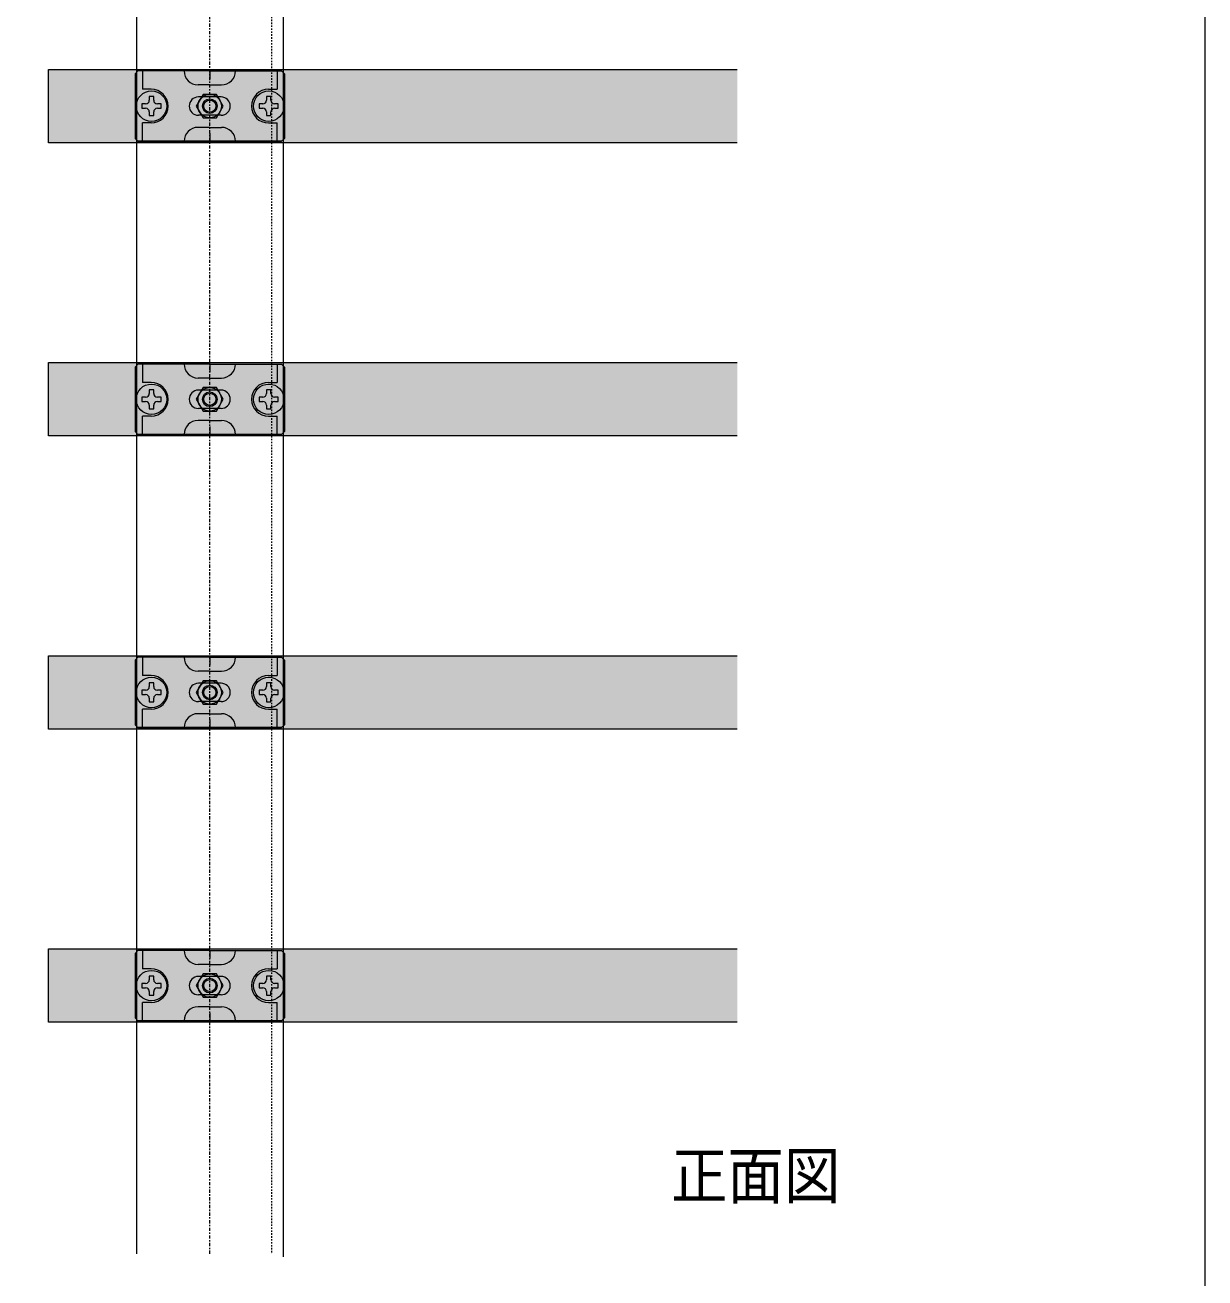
# Model space of a CAD drawing. Units: millimetres, scale not verified. Extents: x -1200 to 1200, y -500 to 500.
# Drawn here: x 1018.1 to 1098.6, y -10.9 to 74.5 of the extents above; entities that cross this region are included whole.
import ezdxf
from ezdxf.enums import TextEntityAlignment as Align

# ---------------------------------------------------------------- set-up
doc = ezdxf.new("R2010")
doc.units = ezdxf.units.MM
doc.header["$LTSCALE"] = 1.1
doc.linetypes.add('CHAIN1', pattern=[8, 5, -1, 1, -1])
doc.linetypes.add('DASHED1', pattern=[1.8, 1.2, -0.6])
for name, color, linetype, lineweight in [('0-0_一般', 7, 'Continuous', 9), ('0-4_ルーバー', 7, 'Continuous', 9), ('0-7_ストリンガー', 7, 'Continuous', 9), ('0-8_背面金物', 7, 'Continuous', 9)]:
    doc.layers.add(name, color=color, linetype=linetype, lineweight=lineweight)
doc.layers.add('0-6_ハッチング', color=254, linetype='Continuous')
doc.styles.add('ＭＳ ゴシック', font='')
doc.styles.get('ＭＳ ゴシック').set_extended_font_data('MS Gothic')

# ---------------------------------------------------------------- blocks, each defined once
blk = doc.blocks.new('シンボル-27')
at = {"layer": '0-7_ストリンガー'}
for p, q in [((-125, 1650), (-125, -1895)), ((125, 1650), (-125, 1650)), ((125, 1650), (125, -1900))]:
    blk.add_line(p, q, dxfattribs=at)
at = {"layer": '0-7_ストリンガー', "linetype": 'CHAIN1'}
blk.add_line((0, -1895), (0, 1650), dxfattribs=at)
at = {"layer": '0-7_ストリンガー', "linetype": 'DASHED1'}
blk.add_line((105, 1650), (105, -1895), dxfattribs=at)
blk = doc.blocks.new('グループ-904-1')
at = {"layer": '0-8_背面金物'}
for p, q in [((141894.89, 177534.86), (141889.89, 177529.86)), ((142017.39, 177534.86), (141894.89, 177534.86)), ((141902.39, 177534.86), (141902.39, 177503.61)), ((142017.39, 177534.86), (142139.89, 177534.86)), ((142017.39, 177534.86), (142017.39, 177521.11)), ((142132.39, 177534.86), (142132.39, 177503.61)), ((142139.89, 177534.86), (142144.89, 177529.86)), ((141889.89, 177529.86), (141889.89, 177419.86)), ((142017.39, 177511.11), (141997.39, 177511.11)), ((142017.39, 177511.11), (142037.39, 177511.11)), ((142144.89, 177529.86), (142144.89, 177419.86)), ((141917.39, 177503.61), (141902.39, 177503.61)), ((142036.77, 177490.49), (141998.02, 177490.49)), ((142117.39, 177503.61), (142132.39, 177503.61)), ((141917.39, 177446.11), (141902.39, 177446.11)), ((141902.39, 177414.86), (141902.39, 177446.11)), ((142036.77, 177459.24), (141998.02, 177459.24)), ((142117.39, 177446.11), (142132.39, 177446.11)), ((142132.39, 177414.86), (142132.39, 177446.11)), ((142017.39, 177438.61), (141997.39, 177438.61)), ((142017.39, 177438.61), (142037.39, 177438.61)), ((142017.39, 177428.61), (142017.39, 177414.86)), ((141889.89, 177419.86), (141894.89, 177414.86)), ((141894.89, 177414.86), (142017.39, 177414.86)), ((142139.89, 177414.86), (142017.39, 177414.86)), ((142144.89, 177419.86), (142139.89, 177414.86))]:
    blk.add_line(p, q, dxfattribs=at)
for points in [[(142017.39, 177414.86), (141894.89, 177414.86), (141889.89, 177419.86)], [(142017.39, 177414.86), (142139.89, 177414.86), (142144.89, 177419.86)]]:
    blk.add_lwpolyline(points, dxfattribs=at)
for centre, radius, start, end in [((141997.39, 177534.86), 23.75, 180, 270), ((142037.39, 177534.86), 23.75, 270, 0), ((141917.39, 177474.86), 28.75, 0, 90), ((141998.02, 177474.86), 15.62, 90, 270), ((142036.77, 177474.86), 15.62, 270, 90), ((142117.39, 177474.86), 28.75, 90, 180), ((141917.39, 177474.86), 28.75, 270, 0), ((142117.39, 177474.86), 28.75, 180, 270), ((141997.39, 177414.86), 23.75, 90, 180), ((142037.39, 177414.86), 23.75, 0, 90)]:
    blk.add_arc(centre, radius, start, end, dxfattribs=at)
blk = doc.blocks.new('グループ-905-1')
at = {"layer": '0-8_背面金物'}
for p, q in [((142005.84, 177494.86), (141994.3, 177474.86)), ((142028.94, 177494.86), (142005.84, 177494.86)), ((142040.48, 177474.86), (142028.94, 177494.86)), ((141994.3, 177474.86), (142005.84, 177454.86)), ((142028.94, 177454.86), (142040.48, 177474.86)), ((142005.84, 177454.86), (142028.94, 177454.86))]:
    blk.add_line(p, q, dxfattribs=at)
for radius in [20, 12.5, 10.34]:
    blk.add_circle((142017.39, 177474.86), radius, dxfattribs=at)
blk = doc.blocks.new('グループ-906-1')
at = {"layer": '0-8_背面金物'}
blk.add_line((141907.97, 177478.61), (141901.72, 177478.61), dxfattribs=at)
for points in [[(141921.72, 177484.86), (141921.72, 177491.11), (141914.22, 177491.11), (141914.22, 177484.86)], [(141901.72, 177478.61), (141901.72, 177471.11), (141907.97, 177471.11)], [(141927.97, 177471.11), (141934.22, 177471.11), (141934.22, 177478.61), (141927.97, 177478.61)], [(141914.22, 177464.86), (141914.22, 177458.61), (141921.72, 177458.61), (141921.72, 177464.86)]]:
    blk.add_lwpolyline(points, dxfattribs=at)
blk.add_circle((141917.97, 177474.86), 26, dxfattribs=at)
for centre, start, end in [((141907.97, 177484.86), 270, 0), ((141907.97, 177464.86), 0, 90), ((141927.97, 177484.86), 180, 270), ((141927.97, 177464.86), 90, 180)]:
    blk.add_arc(centre, 6.25, start, end, dxfattribs=at)
blk = doc.blocks.new('グループ-907-1')
at = {"layer": '0-8_背面金物'}
blk.add_line((142107.97, 177478.61), (142101.72, 177478.61), dxfattribs=at)
for points in [[(142121.72, 177484.86), (142121.72, 177491.11), (142114.22, 177491.11), (142114.22, 177484.86)], [(142101.72, 177478.61), (142101.72, 177471.11), (142107.97, 177471.11)], [(142127.97, 177471.11), (142134.22, 177471.11), (142134.22, 177478.61), (142127.97, 177478.61)], [(142114.22, 177464.86), (142114.22, 177458.61), (142121.72, 177458.61), (142121.72, 177464.86)]]:
    blk.add_lwpolyline(points, dxfattribs=at)
blk.add_circle((142117.97, 177474.86), 26, dxfattribs=at)
for centre, start, end in [((142107.97, 177484.86), 270, 0), ((142107.97, 177464.86), 0, 90), ((142127.97, 177484.86), 180, 270), ((142127.97, 177464.86), 90, 180)]:
    blk.add_arc(centre, 6.25, start, end, dxfattribs=at)
blk = doc.blocks.new('グループ-908-1')
at = {"layer": '0-8_背面金物'}
for name in ['グループ-904-1', 'グループ-906-1', 'グループ-905-1', 'グループ-907-1']:
    blk.add_blockref(name, (0, 0), dxfattribs=at)
blk = doc.blocks.new('グループ-919-1')
at = {"layer": '0-8_背面金物'}
blk.add_blockref('グループ-908-1', (0, 0), dxfattribs=at)
blk = doc.blocks.new('グループ-933-1')
at = {"layer": '0-8_背面金物'}
for p, q in [((141894.89, 178034.86), (141889.89, 178029.86)), ((141889.89, 178029.86), (141889.89, 177919.86)), ((142017.39, 178034.86), (141894.89, 178034.86)), ((141902.39, 178034.86), (141902.39, 178003.61)), ((142017.39, 178034.86), (142139.89, 178034.86)), ((142017.39, 178034.86), (142017.39, 178021.11)), ((142132.39, 178034.86), (142132.39, 178003.61)), ((142139.89, 178034.86), (142144.89, 178029.86)), ((142144.89, 178029.86), (142144.89, 177919.86)), ((141917.39, 178003.61), (141902.39, 178003.61)), ((142017.39, 178011.11), (141997.39, 178011.11)), ((142017.39, 178011.11), (142037.39, 178011.11)), ((142117.39, 178003.61), (142132.39, 178003.61)), ((142036.77, 177990.49), (141998.02, 177990.49)), ((142036.77, 177959.24), (141998.02, 177959.24)), ((141917.39, 177946.11), (141902.39, 177946.11)), ((141902.39, 177914.86), (141902.39, 177946.11)), ((142017.39, 177938.61), (141997.39, 177938.61)), ((142017.39, 177938.61), (142037.39, 177938.61)), ((142117.39, 177946.11), (142132.39, 177946.11)), ((142132.39, 177914.86), (142132.39, 177946.11)), ((141889.89, 177919.86), (141894.89, 177914.86)), ((142017.39, 177928.61), (142017.39, 177914.86)), ((142144.89, 177919.86), (142139.89, 177914.86)), ((141894.89, 177914.86), (142017.39, 177914.86)), ((142139.89, 177914.86), (142017.39, 177914.86))]:
    blk.add_line(p, q, dxfattribs=at)
for points in [[(142017.39, 177914.86), (141894.89, 177914.86), (141889.89, 177919.86)], [(142017.39, 177914.86), (142139.89, 177914.86), (142144.89, 177919.86)]]:
    blk.add_lwpolyline(points, dxfattribs=at)
for centre, radius, start, end in [((141997.39, 178034.86), 23.75, 180, 270), ((142037.39, 178034.86), 23.75, 270, 0), ((141917.39, 177974.86), 28.75, 0, 90), ((142117.39, 177974.86), 28.75, 90, 180), ((141998.02, 177974.86), 15.62, 90, 270), ((142036.77, 177974.86), 15.62, 270, 90), ((141917.39, 177974.86), 28.75, 270, 0), ((142117.39, 177974.86), 28.75, 180, 270), ((141997.39, 177914.86), 23.75, 90, 180), ((142037.39, 177914.86), 23.75, 0, 90)]:
    blk.add_arc(centre, radius, start, end, dxfattribs=at)
blk = doc.blocks.new('グループ-934-1')
at = {"layer": '0-8_背面金物'}
for p, q in [((142005.84, 177994.86), (141994.3, 177974.86)), ((142028.94, 177994.86), (142005.84, 177994.86)), ((142040.48, 177974.86), (142028.94, 177994.86)), ((141994.3, 177974.86), (142005.84, 177954.86)), ((142028.94, 177954.86), (142040.48, 177974.86)), ((142005.84, 177954.86), (142028.94, 177954.86))]:
    blk.add_line(p, q, dxfattribs=at)
for radius in [20, 12.5, 10.34]:
    blk.add_circle((142017.39, 177974.86), radius, dxfattribs=at)
blk = doc.blocks.new('グループ-935-1')
at = {"layer": '0-8_背面金物'}
blk.add_line((141907.97, 177978.61), (141901.72, 177978.61), dxfattribs=at)
for points in [[(141921.72, 177984.86), (141921.72, 177991.11), (141914.22, 177991.11), (141914.22, 177984.86)], [(141901.72, 177978.61), (141901.72, 177971.11), (141907.97, 177971.11)], [(141914.22, 177964.86), (141914.22, 177958.61), (141921.72, 177958.61), (141921.72, 177964.86)], [(141927.97, 177971.11), (141934.22, 177971.11), (141934.22, 177978.61), (141927.97, 177978.61)]]:
    blk.add_lwpolyline(points, dxfattribs=at)
blk.add_circle((141917.97, 177974.86), 26, dxfattribs=at)
for centre, start, end in [((141907.97, 177984.86), 270, 0), ((141927.97, 177984.86), 180, 270), ((141907.97, 177964.86), 0, 90), ((141927.97, 177964.86), 90, 180)]:
    blk.add_arc(centre, 6.25, start, end, dxfattribs=at)
blk = doc.blocks.new('グループ-936-1')
at = {"layer": '0-8_背面金物'}
blk.add_line((142107.97, 177978.61), (142101.72, 177978.61), dxfattribs=at)
for points in [[(142121.72, 177984.86), (142121.72, 177991.11), (142114.22, 177991.11), (142114.22, 177984.86)], [(142101.72, 177978.61), (142101.72, 177971.11), (142107.97, 177971.11)], [(142114.22, 177964.86), (142114.22, 177958.61), (142121.72, 177958.61), (142121.72, 177964.86)], [(142127.97, 177971.11), (142134.22, 177971.11), (142134.22, 177978.61), (142127.97, 177978.61)]]:
    blk.add_lwpolyline(points, dxfattribs=at)
blk.add_circle((142117.97, 177974.86), 26, dxfattribs=at)
for centre, start, end in [((142107.97, 177984.86), 270, 0), ((142127.97, 177984.86), 180, 270), ((142107.97, 177964.86), 0, 90), ((142127.97, 177964.86), 90, 180)]:
    blk.add_arc(centre, 6.25, start, end, dxfattribs=at)
blk = doc.blocks.new('グループ-937-1')
at = {"layer": '0-8_背面金物'}
for name in ['グループ-933-1', 'グループ-935-1', 'グループ-934-1', 'グループ-936-1']:
    blk.add_blockref(name, (0, 0), dxfattribs=at)
blk = doc.blocks.new('グループ-948-1')
at = {"layer": '0-8_背面金物'}
blk.add_blockref('グループ-937-1', (0, 0), dxfattribs=at)
blk = doc.blocks.new('グループ-954-1')
at = {"layer": '0-8_背面金物'}
for p, q in [((141894.89, 178534.86), (141889.89, 178529.86)), ((141889.89, 178529.86), (141889.89, 178419.86)), ((142017.39, 178534.86), (141894.89, 178534.86)), ((141902.39, 178534.86), (141902.39, 178503.61)), ((142017.39, 178534.86), (142139.89, 178534.86)), ((142017.39, 178534.86), (142017.39, 178521.11)), ((142132.39, 178534.86), (142132.39, 178503.61)), ((142139.89, 178534.86), (142144.89, 178529.86)), ((142144.89, 178529.86), (142144.89, 178419.86)), ((141917.39, 178503.61), (141902.39, 178503.61)), ((142017.39, 178511.11), (141997.39, 178511.11)), ((142017.39, 178511.11), (142037.39, 178511.11)), ((142117.39, 178503.61), (142132.39, 178503.61)), ((142036.77, 178490.49), (141998.02, 178490.49)), ((142036.77, 178459.24), (141998.02, 178459.24)), ((141917.39, 178446.11), (141902.39, 178446.11)), ((141902.39, 178414.86), (141902.39, 178446.11)), ((142017.39, 178438.61), (141997.39, 178438.61)), ((142017.39, 178438.61), (142037.39, 178438.61)), ((142117.39, 178446.11), (142132.39, 178446.11)), ((142132.39, 178414.86), (142132.39, 178446.11)), ((141889.89, 178419.86), (141894.89, 178414.86)), ((141894.89, 178414.86), (142017.39, 178414.86)), ((142017.39, 178428.61), (142017.39, 178414.86)), ((142139.89, 178414.86), (142017.39, 178414.86)), ((142144.89, 178419.86), (142139.89, 178414.86))]:
    blk.add_line(p, q, dxfattribs=at)
for points in [[(142017.39, 178414.86), (141894.89, 178414.86), (141889.89, 178419.86)], [(142017.39, 178414.86), (142139.89, 178414.86), (142144.89, 178419.86)]]:
    blk.add_lwpolyline(points, dxfattribs=at)
for centre, radius, start, end in [((141997.39, 178534.86), 23.75, 180, 270), ((142037.39, 178534.86), 23.75, 270, 0), ((141917.39, 178474.86), 28.75, 0, 90), ((142117.39, 178474.86), 28.75, 90, 180), ((141917.39, 178474.86), 28.75, 270, 0), ((141998.02, 178474.86), 15.62, 90, 270), ((142036.77, 178474.86), 15.62, 270, 90), ((142117.39, 178474.86), 28.75, 180, 270), ((141997.39, 178414.86), 23.75, 90, 180), ((142037.39, 178414.86), 23.75, 0, 90)]:
    blk.add_arc(centre, radius, start, end, dxfattribs=at)
blk = doc.blocks.new('グループ-955-1')
at = {"layer": '0-8_背面金物'}
for p, q in [((142005.84, 178494.86), (141994.3, 178474.86)), ((142028.94, 178494.86), (142005.84, 178494.86)), ((142040.48, 178474.86), (142028.94, 178494.86)), ((141994.3, 178474.86), (142005.84, 178454.86)), ((142028.94, 178454.86), (142040.48, 178474.86)), ((142005.84, 178454.86), (142028.94, 178454.86))]:
    blk.add_line(p, q, dxfattribs=at)
for radius in [20, 12.5, 10.34]:
    blk.add_circle((142017.39, 178474.86), radius, dxfattribs=at)
blk = doc.blocks.new('グループ-956-1')
at = {"layer": '0-8_背面金物'}
blk.add_line((141907.97, 178478.61), (141901.72, 178478.61), dxfattribs=at)
for points in [[(141901.72, 178478.61), (141901.72, 178471.11), (141907.97, 178471.11)], [(141921.72, 178484.86), (141921.72, 178491.11), (141914.22, 178491.11), (141914.22, 178484.86)], [(141927.97, 178471.11), (141934.22, 178471.11), (141934.22, 178478.61), (141927.97, 178478.61)], [(141914.22, 178464.86), (141914.22, 178458.61), (141921.72, 178458.61), (141921.72, 178464.86)]]:
    blk.add_lwpolyline(points, dxfattribs=at)
blk.add_circle((141917.97, 178474.86), 26, dxfattribs=at)
for centre, start, end in [((141907.97, 178484.86), 270, 0), ((141927.97, 178484.86), 180, 270), ((141907.97, 178464.86), 0, 90), ((141927.97, 178464.86), 90, 180)]:
    blk.add_arc(centre, 6.25, start, end, dxfattribs=at)
blk = doc.blocks.new('グループ-957-1')
at = {"layer": '0-8_背面金物'}
blk.add_line((142107.97, 178478.61), (142101.72, 178478.61), dxfattribs=at)
for points in [[(142101.72, 178478.61), (142101.72, 178471.11), (142107.97, 178471.11)], [(142121.72, 178484.86), (142121.72, 178491.11), (142114.22, 178491.11), (142114.22, 178484.86)], [(142127.97, 178471.11), (142134.22, 178471.11), (142134.22, 178478.61), (142127.97, 178478.61)], [(142114.22, 178464.86), (142114.22, 178458.61), (142121.72, 178458.61), (142121.72, 178464.86)]]:
    blk.add_lwpolyline(points, dxfattribs=at)
blk.add_circle((142117.97, 178474.86), 26, dxfattribs=at)
for centre, start, end in [((142107.97, 178484.86), 270, 0), ((142127.97, 178484.86), 180, 270), ((142107.97, 178464.86), 0, 90), ((142127.97, 178464.86), 90, 180)]:
    blk.add_arc(centre, 6.25, start, end, dxfattribs=at)
blk = doc.blocks.new('グループ-958-1')
at = {"layer": '0-8_背面金物'}
for name in ['グループ-954-1', 'グループ-956-1', 'グループ-955-1', 'グループ-957-1']:
    blk.add_blockref(name, (0, 0), dxfattribs=at)
blk = doc.blocks.new('グループ-969-1')
at = {"layer": '0-8_背面金物'}
blk.add_blockref('グループ-958-1', (0, 0), dxfattribs=at)
blk = doc.blocks.new('グループ-975-1')
at = {"layer": '0-8_背面金物'}
for p, q in [((141894.89, 179034.86), (141889.89, 179029.86)), ((141889.89, 179029.86), (141889.89, 178919.86)), ((142017.39, 179034.86), (141894.89, 179034.86)), ((141902.39, 179034.86), (141902.39, 179003.61)), ((142017.39, 179034.86), (142139.89, 179034.86)), ((142017.39, 179034.86), (142017.39, 179021.11)), ((142132.39, 179034.86), (142132.39, 179003.61)), ((142139.89, 179034.86), (142144.89, 179029.86)), ((142144.89, 179029.86), (142144.89, 178919.86)), ((142017.39, 179011.11), (141997.39, 179011.11)), ((142017.39, 179011.11), (142037.39, 179011.11)), ((141917.39, 179003.61), (141902.39, 179003.61)), ((142036.77, 178990.49), (141998.02, 178990.49)), ((142117.39, 179003.61), (142132.39, 179003.61)), ((141917.39, 178946.11), (141902.39, 178946.11)), ((141902.39, 178914.86), (141902.39, 178946.11)), ((142036.77, 178959.24), (141998.02, 178959.24)), ((142117.39, 178946.11), (142132.39, 178946.11)), ((142132.39, 178914.86), (142132.39, 178946.11)), ((142017.39, 178938.61), (141997.39, 178938.61)), ((142017.39, 178938.61), (142037.39, 178938.61)), ((142017.39, 178928.61), (142017.39, 178914.86)), ((141889.89, 178919.86), (141894.89, 178914.86)), ((141894.89, 178914.86), (142017.39, 178914.86)), ((142139.89, 178914.86), (142017.39, 178914.86)), ((142144.89, 178919.86), (142139.89, 178914.86))]:
    blk.add_line(p, q, dxfattribs=at)
for points in [[(142017.39, 178914.86), (141894.89, 178914.86), (141889.89, 178919.86)], [(142017.39, 178914.86), (142139.89, 178914.86), (142144.89, 178919.86)]]:
    blk.add_lwpolyline(points, dxfattribs=at)
for centre, radius, start, end in [((141997.39, 179034.86), 23.75, 180, 270), ((142037.39, 179034.86), 23.75, 270, 0), ((141917.39, 178974.86), 28.75, 0, 90), ((141998.02, 178974.86), 15.62, 90, 270), ((142036.77, 178974.86), 15.62, 270, 90), ((142117.39, 178974.86), 28.75, 90, 180), ((141917.39, 178974.86), 28.75, 270, 0), ((142117.39, 178974.86), 28.75, 180, 270), ((141997.39, 178914.86), 23.75, 90, 180), ((142037.39, 178914.86), 23.75, 0, 90)]:
    blk.add_arc(centre, radius, start, end, dxfattribs=at)
blk = doc.blocks.new('グループ-976-1')
at = {"layer": '0-8_背面金物'}
for p, q in [((142005.84, 178994.86), (141994.3, 178974.86)), ((142028.94, 178994.86), (142005.84, 178994.86)), ((142040.48, 178974.86), (142028.94, 178994.86)), ((141994.3, 178974.86), (142005.84, 178954.86)), ((142028.94, 178954.86), (142040.48, 178974.86)), ((142005.84, 178954.86), (142028.94, 178954.86))]:
    blk.add_line(p, q, dxfattribs=at)
for radius in [20, 12.5, 10.34]:
    blk.add_circle((142017.39, 178974.86), radius, dxfattribs=at)
blk = doc.blocks.new('グループ-977-1')
at = {"layer": '0-8_背面金物'}
blk.add_line((141907.97, 178978.61), (141901.72, 178978.61), dxfattribs=at)
for points in [[(141921.72, 178984.86), (141921.72, 178991.11), (141914.22, 178991.11), (141914.22, 178984.86)], [(141901.72, 178978.61), (141901.72, 178971.11), (141907.97, 178971.11)], [(141914.22, 178964.86), (141914.22, 178958.61), (141921.72, 178958.61), (141921.72, 178964.86)], [(141927.97, 178971.11), (141934.22, 178971.11), (141934.22, 178978.61), (141927.97, 178978.61)]]:
    blk.add_lwpolyline(points, dxfattribs=at)
blk.add_circle((141917.97, 178974.86), 26, dxfattribs=at)
for centre, start, end in [((141907.97, 178984.86), 270, 0), ((141927.97, 178984.86), 180, 270), ((141907.97, 178964.86), 0, 90), ((141927.97, 178964.86), 90, 180)]:
    blk.add_arc(centre, 6.25, start, end, dxfattribs=at)
blk = doc.blocks.new('グループ-978-1')
at = {"layer": '0-8_背面金物'}
blk.add_line((142107.97, 178978.61), (142101.72, 178978.61), dxfattribs=at)
for points in [[(142121.72, 178984.86), (142121.72, 178991.11), (142114.22, 178991.11), (142114.22, 178984.86)], [(142101.72, 178978.61), (142101.72, 178971.11), (142107.97, 178971.11)], [(142114.22, 178964.86), (142114.22, 178958.61), (142121.72, 178958.61), (142121.72, 178964.86)], [(142127.97, 178971.11), (142134.22, 178971.11), (142134.22, 178978.61), (142127.97, 178978.61)]]:
    blk.add_lwpolyline(points, dxfattribs=at)
blk.add_circle((142117.97, 178974.86), 26, dxfattribs=at)
for centre, start, end in [((142107.97, 178984.86), 270, 0), ((142127.97, 178984.86), 180, 270), ((142107.97, 178964.86), 0, 90), ((142127.97, 178964.86), 90, 180)]:
    blk.add_arc(centre, 6.25, start, end, dxfattribs=at)
blk = doc.blocks.new('グループ-979-1')
at = {"layer": '0-8_背面金物'}
for name in ['グループ-975-1', 'グループ-977-1', 'グループ-976-1', 'グループ-978-1']:
    blk.add_blockref(name, (0, 0), dxfattribs=at)
blk = doc.blocks.new('グループ-990-1')
at = {"layer": '0-8_背面金物'}
blk.add_blockref('グループ-979-1', (0, 0), dxfattribs=at)

msp = doc.modelspace()

# ---------------------------------------------------------------- linework, layer by layer
at = {"layer": '0-0_一般'}
msp.add_lwpolyline([(698.607, 160), (1098.607, 160), (1098.607, -100), (698.607, -100)], close=True, dxfattribs=at)
at = {"layer": '0-4_ルーバー'}
for points in [[(1066.696, 66.495), (1019.696, 66.495), (1019.696, 71.495), (1066.696, 71.495)], [(1066.696, 46.495), (1019.696, 46.495), (1019.696, 51.495), (1066.696, 51.495)], [(1066.696, 26.495), (1019.696, 26.495), (1019.696, 31.495), (1066.696, 31.495)], [(1066.696, 6.495), (1019.696, 6.495), (1019.696, 11.495), (1066.696, 11.495)]]:
    msp.add_lwpolyline(points, dxfattribs=at)
at = {"layer": '0-6_ハッチング'}
for points in [[(1019.696, 66.495), (1019.696, 71.495), (1066.696, 66.495), (1066.696, 71.495)], [(1019.696, 46.495), (1019.696, 51.495), (1066.696, 46.495), (1066.696, 51.495)], [(1019.696, 26.495), (1019.696, 31.495), (1066.696, 26.495), (1066.696, 31.495)], [(1019.696, 6.495), (1019.696, 11.495), (1066.696, 6.495), (1066.696, 11.495)]]:
    msp.add_solid(points, dxfattribs=at)

# ---------------------------------------------------------------- block references
at = {"layer": '0-7_ストリンガー', "xscale": 0.04, "yscale": 0.04}
msp.add_blockref('シンボル-27', (1030.696, 66.495), dxfattribs=at)
at = {"layer": '0-8_背面金物', "xscale": 0.04, "yscale": 0.04}
for name in ['グループ-990-1', 'グループ-969-1', 'グループ-948-1', 'グループ-919-1']:
    msp.add_blockref(name, (-4650, -7090), dxfattribs=at)

# ---------------------------------------------------------------- texts
at = {"layer": '0-0_一般', "style": 'ＭＳ ゴシック', "width": 0.9}
msp.add_text('正面図', height=3.134, dxfattribs=at).set_placement((1062.181, -6.475), align=Align.BOTTOM_LEFT)

doc.saveas('drawing.dxf')
